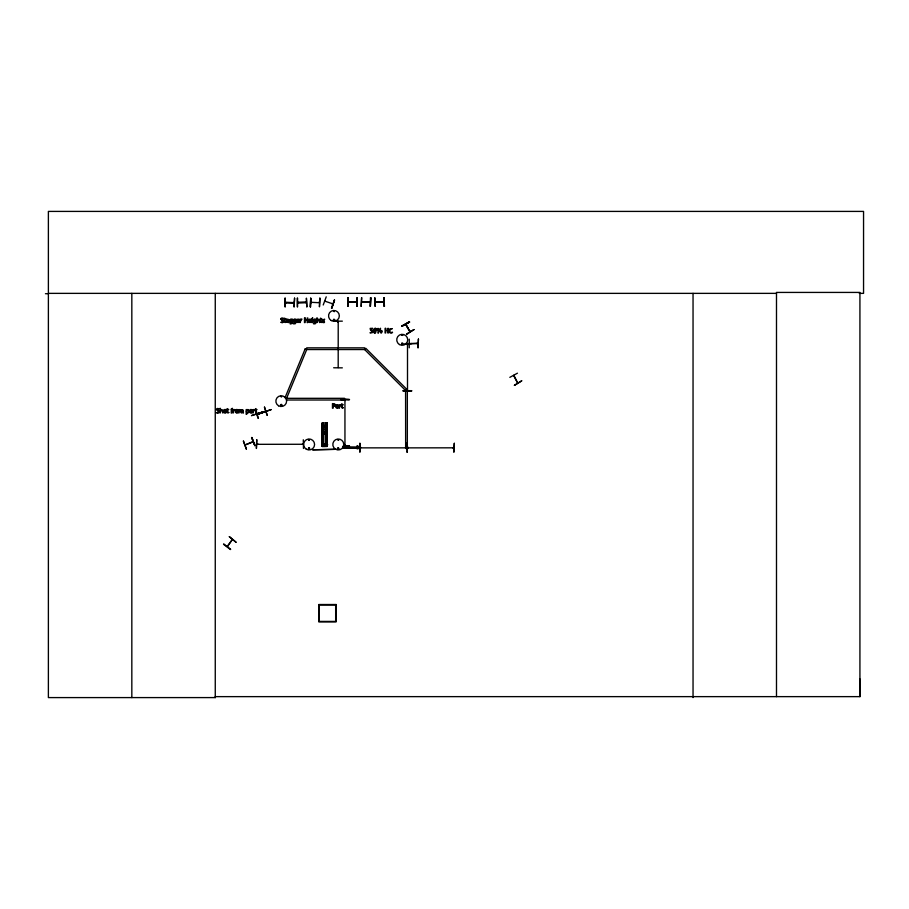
<?xml version="1.0" encoding="UTF-8"?>
<svg xmlns="http://www.w3.org/2000/svg" width="909" height="909" viewBox="0 0 909 909"><rect width="100%" height="100%" fill="white"/><g stroke="black" fill="none" stroke-linecap="round" stroke-linejoin="round"><path stroke-width="1.36" d="M859.3 293.368L863.55 293.368L863.55 211.411L48.382 211.411L48.382 697.589L215.388 697.589L215.274 696.635L859.925 696.635L860.05 679.057M338.182 322.093L338.216 321.297L338.193 367.577M344.897 399.835L345.386 400.426M407.107 389.802L407.505 390.495L407.505 344.068M280.779 396.506L281.654 396.858L280.87 396.404M281.824 405.198C280.267 406.971 280.972 403.426 281.745 405.062M308.64 439.842C309.753 441.694 309.31 438.138 308.719 440.183M334.523 319.923L333.364 320.082L334.387 319.673M334.694 320.127C333.444 316.877 332.614 322.752 334.785 319.923M337.841 439.842L338.705 440.206L337.921 439.751M337.534 448.33C339.148 451.58 339.091 445.478 337.534 448.739M344.159 447.648L344.295 446.887L358.737 446.989L358.737 447.739L343.216 448.023M401.63 343.863L402.732 343.568L401.96 344.306M402.687 335.41L401.767 335.171L402.642 335.398M257.133 414.015L257.963 413.731L257.258 414.334M344.943 399.835L344.954 446.046M345.318 446.046L344.897 445.285L344.92 446.114M407.164 344.25L407.55 344.852M407.152 389.802L407.175 390.472M326.229 296.834L323.229 304.981M324.74 301.118L332.955 303.901M324.877 300.754L325.433 301.436M332.024 303.867L332.762 304.151M331.455 308.14L334.569 300.027M513.562 375.44L517.653 383.007M264.701 412.016L265.462 411.538M280.506 404.778C281.529 407.971 282.324 403.312 280.847 404.516M309.549 448.796C308.662 446.308 308.594 450.75 309.549 448.273M324.422 446.137L325.002 445.205L324.343 445.137M256.815 443.978L257.781 443.967M416.992 343.716L417.879 343.261L409.425 343.716M360.157 447.512L361.032 447.512L360.339 447.91M417.004 343.272L417.879 343.261M406.482 447.421L405.88 447.433M407.334 447.512L408.3 447.512M285.403 302.333L286.46 302.731M293.221 302.708L294.096 302.333M297.709 302.333L298.584 302.629M319.434 302.731L310.764 302.288L311.526 302.72M318.468 302.333L319.434 302.333M348.113 301.868L356.782 301.822M361.634 301.868L370.293 301.822M375.269 301.868L383.928 301.822M405.675 324.468L406.141 325.274M223.807 543.957L230.659 549.297M229.341 536.64L236.045 542.173M235.976 542.275L229.318 536.674M333.569 311.139L334.273 311.696L333.728 310.98M257.781 444.274L256.906 443.978L257.599 444.365M302.538 443.933L303.322 444.274M417.97 343.568L405.494 343.602M406.55 447.853L360.339 447.864M408.118 447.467L407.516 447.467M293.914 302.72L285.403 302.629M297.891 302.288L306.378 302.288L305.549 302.663M297.743 302.674L306.288 302.299M348.204 301.868L356.805 302.174M361.725 301.868L370.27 302.231M375.36 301.868L383.905 302.231M232.215 539.651L227.534 546.548M232.25 539.673L227.148 546.479M337.841 321.332L337.853 322.116M345.295 400.517L345.375 399.824M344.943 445.319L344.988 446.069M281.608 405.562L280.733 405.323M401.801 343.136C401.085 346.409 404.107 342.773 402.221 343.079M308.674 447.807C308.367 451.784 310.969 445.808 308.344 448.739M253.077 441.956L245.1 444.956L253.088 441.524M409.55 322.025L401.846 326.058L409.584 322.081M401.858 326.092L409.357 321.695M402.028 326.365L409.516 321.979M409.948 330.944L410.016 331.83L405.959 324.195M406.505 334.012L413.981 329.592M406.698 334.342L413.97 329.569M405.698 324.513L410.095 331.842M410.073 331.865L405.755 324.524M509.824 377.349L517.448 373.19M521.721 380.894L514.301 385.416L521.664 380.78M255.338 410.198L258.145 418.413M264.485 407.118L267.257 415.356M265.508 411.652C240.521 420.003 282.313 406.118 257.065 413.788M271.189 409.55L259.565 413.47M257.406 414.288L270.973 409.72M453.671 447.91L453.068 447.91M285.585 302.288L294.005 302.629M265.36 411.254L264.735 411.822M302.538 443.887L303.322 443.978M333.648 321.275L342.341 321.15M409.255 339.125L409.243 347.817M404.255 344.091L411.697 343.557M342.341 367.85L333.648 367.781M411.697 390.677L403.017 390.609M403.017 391.052L411.697 390.995M344.511 399.165L349.476 399.619L340.795 399.619L349.476 399.494M303.299 439.786L303.47 448.467M360.066 452.012L360.123 443.319M406.823 443.319L407.357 452.012L406.698 452.012M303.14 443.887L302.538 444.331M343.272 446.171L349.476 446.137L343.272 446.66M343.272 446.296L349.476 446.149M407.425 447.512L408.209 447.512M405.8 447.819L406.584 447.819M407.357 447.864L408.209 447.807M45.45 293.709L48.382 293.698M48.382 293.368L776.491 293.368M284.926 298.141L284.96 306.822M297.232 298.141L297.266 306.822M285.528 302.663L294.096 302.731M297.857 302.731L306.401 302.731M356.805 306.367L356.93 297.675M375.269 306.367L374.826 297.675L375.144 306.367M384.439 306.367L383.95 297.675L384.393 306.367M306.878 306.822L306.401 298.141L306.844 306.822M310.264 306.822L310.742 298.141L310.299 306.822M255.009 409.595L255.974 408.607L255.974 409.595L257.042 409.595L255.974 410.084C257.52 413.481 255.406 414.311 255.395 410.084L253.668 410.595L253.088 413.038L253.088 409.595L254.918 409.618L254.918 410.22M322.525 425.31L326.865 425.31M322.525 426.912L326.865 426.912M322.525 429.298L326.865 429.298M322.513 431.411L326.854 431.411M322.513 433.809L326.854 433.809M322.525 444.046L326.865 444.046M256.997 444.319L303.231 444.274M321.797 444.717L327.592 444.717M321.797 444.899L327.592 444.899M322.184 446.455L327.206 446.433L327.206 422.901L322.184 422.924L322.206 446.455L322.286 422.924M407.516 447.864L453.761 447.819L453.068 447.864M356.942 445.887L357.964 445.899M356.976 446.489L357.93 446.501M357.089 448.217L358.044 448.228M357.055 448.819L358.066 448.83M237.101 409.539L236.442 409.539A1.375 1.375 0 0 0 235.647 409.982L235.454 412.379L237.101 413.106A1.363 1.363 0 0 0 237.885 412.663L237.885 409.982M225.307 409.539L224.648 409.539A1.375 1.375 0 0 0 223.853 409.982L223.659 412.379L225.307 413.106A1.363 1.363 0 0 0 226.091 412.663L226.091 409.982M359.816 448.023L358.896 447.728M223.534 544.309L230.466 549.547M338.034 448.989C337.216 446.614 340.171 449.66 337.841 448.796M407.505 344.159L407.516 344.943M345.284 445.285L345.284 446.069M513.915 375.349L517.562 382.848M251.554 437.627L254.918 445.637M264.451 407.13L267.212 415.368M255.679 410.084L258.44 418.31M407.243 452.012L406.868 443.319M359.691 443.319L359.737 452.012M859.925 696.635L859.925 292.425L776.491 292.425L776.491 696.635M693.044 293.368L693.044 697.589M384.018 297.675L384.075 306.367M370.44 297.675L370.383 306.367M357.248 297.675L357.248 306.367M347.999 297.675L347.999 306.367M327.092 422.901L327.092 446.433M326.854 422.901L326.865 446.433M326.626 424.287L326.626 445.046M326.524 424.287L326.524 446.433M326.342 424.287L326.251 445.046M326.058 422.901L326.058 446.433M326.013 422.901L325.979 446.433M325.786 424.287L325.672 445.046M325.354 446.433L324.024 446.433M323.706 424.31L323.684 445.069M323.411 446.455L323.411 422.924L323.32 446.455M323.047 422.924L323.138 446.455M322.865 422.924L322.843 446.455M322.763 422.924L322.763 446.455M322.525 422.924L322.525 446.455M310.685 298.141L310.628 306.822M297.595 298.141L297.595 306.822M285.29 298.141L285.29 306.822M215.263 293.368L215.263 697.589M131.828 293.368L131.828 697.589M372.44 330.603A1.284 1.284 0 0 0 371.77 330.172L370.758 330.137L370.758 328.922L372.679 328.388L370.156 328.388C369.724 331.342 374.962 331.444 369.974 332.808L372.088 332.808L372.679 331.137A1.136 1.136 0 0 0 372.236 330.41M225.137 409.539A1.375 1.375 0 0 1 225.932 409.982M236.931 409.539A1.375 1.375 0 0 1 237.726 409.982M373.315 330.103C375.497 340.455 378.36 322.513 373.315 330.103M373.951 329.876C374.201 337.262 377.087 326.115 373.951 329.876M376.815 329.331C378.189 334.512 380.064 325.57 376.815 329.331M380.178 331.376C381.553 336.557 383.416 327.615 380.178 331.376M292.539 322.195L291.937 323.661L289.982 323.74C295.55 322.184 286.221 322.843 290.823 319.07A1.545 1.545 0 0 1 291.959 319.286L292.539 319.139L292.539 322.195M296.027 322.195L295.425 323.661L293.471 323.74C299.038 322.184 289.71 322.843 294.311 319.07A1.545 1.545 0 0 1 295.448 319.286L296.027 319.139L296.027 322.195M316.105 322.195L315.514 323.661L313.548 323.74C319.127 322.184 309.799 322.843 314.389 319.07A1.545 1.545 0 0 1 315.525 319.286L316.105 319.139L316.105 322.195M249.055 411.232C249.543 413.811 245.816 412.209 246.748 414.311L246.169 414.311L246.169 409.595L248.327 409.618L249.055 411.232M231.272 409.198L231.25 413.038L231.829 413.038L231.829 410.084L232.772 409.595C231.284 409.664 233.829 406.868 231.272 409.198M252.497 411.322L252.077 412.663A1.363 1.363 0 0 1 251.293 413.106L249.645 412.379L249.839 409.982A1.375 1.375 0 0 1 250.634 409.539L251.293 409.539A1.352 1.352 0 0 1 252.077 409.982L252.497 411.322M338.739 406.482L338.318 407.823A1.363 1.363 0 0 1 337.534 408.266L335.887 407.55L336.08 405.141A1.375 1.375 0 0 1 336.875 404.698L337.534 404.698A1.352 1.352 0 0 1 338.318 405.141L338.739 406.482M389.745 330.262C389.268 331.785 391.029 333.319 392.324 332.103C393.392 332.649 390.325 333.762 389.654 332.455C385.859 327.706 395.915 328.706 390.859 328.853A1.307 1.307 0 0 0 390.131 329.297L389.745 330.262M377.371 329.251C377.553 333.001 379.371 327.331 377.371 329.251M380.735 331.296C380.905 335.012 382.723 329.433 380.735 331.296M296.652 320.479L297.334 322.4L299.538 322.377L297.232 321.207L299.595 320.922L299.016 319.252L297.573 319.173L296.652 320.479M308.481 320.479L309.162 322.4L311.367 322.377L309.06 321.207L311.435 320.922L310.844 319.252L309.401 319.173L308.481 320.479M335.364 405.005L334.705 406.232L333.08 406.493L333.08 408.209L332.467 408.209L332.467 403.619L334.592 403.778L335.364 405.005M322.4 319.888C324.354 321.888 324.161 321.706 322.365 322.377L323.831 322.65A1.318 1.318 0 0 0 324.513 322.354C324.661 320.161 321.888 319.9 324.729 319.309L322.4 319.888M216.524 409.414C218.126 412.163 220.648 412.004 216.456 412.766C219.41 414.64 220.853 410.073 217.285 410.084C217.41 408.368 221.455 409.118 217.421 408.471A1.466 1.466 0 0 0 216.74 408.948L216.524 409.414M280.824 318.957C282.426 321.695 284.949 321.547 280.767 322.309C283.722 324.183 285.153 319.616 281.585 319.627C281.71 317.911 285.756 318.661 281.722 318.002A1.466 1.466 0 0 0 281.04 318.491L280.824 318.957M224.091 410.743C224.512 416.072 227.375 407.971 224.091 410.743M235.885 410.743C236.317 416.072 239.169 407.971 235.885 410.743M250.077 410.743C250.498 416.072 253.35 407.971 250.077 410.743M336.319 405.903C336.739 411.232 339.602 403.142 336.319 405.903M248.464 411.3C248.646 413.413 245.373 412.618 246.748 410.448L248.032 410.141L248.464 411.3M286.369 321.252L286.335 321.581A1.182 1.182 0 0 0 286.517 322.218L289.073 322.581L288.857 319.479L286.608 319.218L288.494 320.32L286.369 321.252M290.312 320.286C290.766 325.149 293.175 317.536 290.312 320.286M293.8 320.286C294.255 325.149 296.664 317.536 293.8 320.286M313.878 320.286C314.344 325.149 316.752 317.536 313.878 320.286M323.752 432.366C324.933 436.047 326.626 429.764 323.752 432.366M286.971 321.309L287.846 322.116L288.494 320.775L286.971 321.309M334.728 405.016L333.08 405.971L333.08 404.141L334.728 405.016M297.3 320.093C299.481 322.206 299.084 318.116 297.3 320.093M309.128 320.093C311.31 322.206 310.912 318.116 309.128 320.093M334.455 299.981L331.796 308.265L334.455 299.981M305.163 348.897L285.04 397.665L286.596 398.312L344.511 398.312L344.511 400.005L286.596 400.005L286.596 398.312L306.719 349.545L306.719 347.852L364.634 347.852L364.634 349.545L405.584 390.495L405.641 448.41L407.334 448.41L407.334 390.495L405.641 390.495L406.789 389.302L365.827 348.34L364.634 349.545L306.719 349.545L305.163 348.897M380.507 328.388L378.11 332.967L380.507 328.388M241.578 409.845L238.897 409.595L238.897 413.038L240.271 410.061L241.43 413.038C239.851 409.391 244.464 409.22 242.805 413.038L243.385 413.038L243.305 410.186L241.578 409.845M300.981 319.968L300.186 322.581L300.186 319.139L302.004 319.161L300.981 319.968M233.988 410.425L233.193 413.038L233.193 409.595L235.022 409.618L233.988 410.425M340.125 405.584L339.33 408.209L339.33 404.766L341.159 404.778L340.125 405.584M317.786 319.32L316.946 317.786L316.946 322.581L317.525 320.013L318.423 319.593L319.65 322.581L319.491 319.559L317.786 319.32M220.989 409.777L220.16 408.243L220.16 413.038L220.739 410.47L221.626 410.061L222.864 413.038L222.705 410.027L220.989 409.777M243.453 441.092L246.43 449.273L243.396 441.115M251.884 437.479L254.861 445.66L251.85 437.502M286.108 322.036L285.221 322.025L285.074 319.616L286.142 319.139L284.494 318.15C283.79 319.002 284.358 324.138 286.108 322.036M322.116 322.036L321.161 321.922L321.082 319.616L322.15 319.139L320.502 318.15C319.843 318.991 320.275 324.127 322.15 322.036M228.75 412.493L227.795 412.391L227.716 410.084L228.784 409.595L227.136 408.607C226.477 409.448 226.909 414.595 228.784 412.493M343.25 407.652L342.307 407.55L342.227 405.244L343.284 404.766L341.648 403.778C340.977 404.607 341.409 409.754 343.284 407.652M262.599 411.97L251.441 415.64L262.633 412.061M418.424 339.068L418.049 347.761L418.424 339.068M256.781 439.786L256.395 448.478L256.724 439.786M454.307 443.319L453.875 452.012L454.307 443.319M348.113 297.675L347.681 306.367L348.056 297.675M361.634 297.675L361.191 306.367L361.634 297.675M370.804 297.675L370.338 306.367L370.804 297.675M294.573 298.141L294.096 306.822L294.573 298.141M319.911 298.141L319.434 306.822L319.877 298.141M305.083 317.991L304.481 317.991L304.481 322.581L305.083 322.581L305.083 320.332L307.197 320.332L307.197 322.581L307.81 322.581L307.81 317.991L307.197 317.991L307.197 319.798L305.083 319.798L305.083 317.991M312.651 317.957L311.992 318.559L312.651 317.957M312.605 319.139L312.026 319.139L312.026 322.581L312.605 322.581L312.605 319.139M385.689 328.388L385.086 328.388L385.086 332.967L385.689 332.967L385.689 330.728L387.802 330.728L387.802 332.967L388.416 332.967L388.416 328.388L387.802 328.388L387.802 330.183L385.689 330.183L385.689 328.388M360.009 447.648L343.023 448.023L360.009 447.648M335.887 449.307L312.719 449.796L335.887 449.307M336.137 604.519L318.764 604.519L318.764 621.892L336.137 621.892L336.137 604.519M335.66 604.996L319.252 604.996L319.252 621.415L335.66 621.415L335.66 604.996M278.552 405.8A5.386 5.386 0 0 0 286.619 401.13A5.386 5.386 0 0 0 278.552 396.472A5.386 5.386 0 0 0 278.552 405.8M331.24 320.547A5.409 5.409 0 0 0 339.341 315.866A5.409 5.409 0 0 0 331.24 311.185A5.409 5.409 0 0 0 331.24 320.547M399.471 344.556A5.499 5.499 0 0 0 407.721 339.796A5.499 5.499 0 0 0 399.471 335.046A5.499 5.499 0 0 0 399.471 344.556M335.546 449.228A5.499 5.499 0 0 0 343.784 444.478A5.499 5.499 0 0 0 335.546 439.717A5.499 5.499 0 0 0 335.546 449.228M306.344 449.228A5.499 5.499 0 0 0 314.594 444.478A5.499 5.499 0 0 0 306.344 439.717A5.499 5.499 0 0 0 306.344 449.228"/></g></svg>
